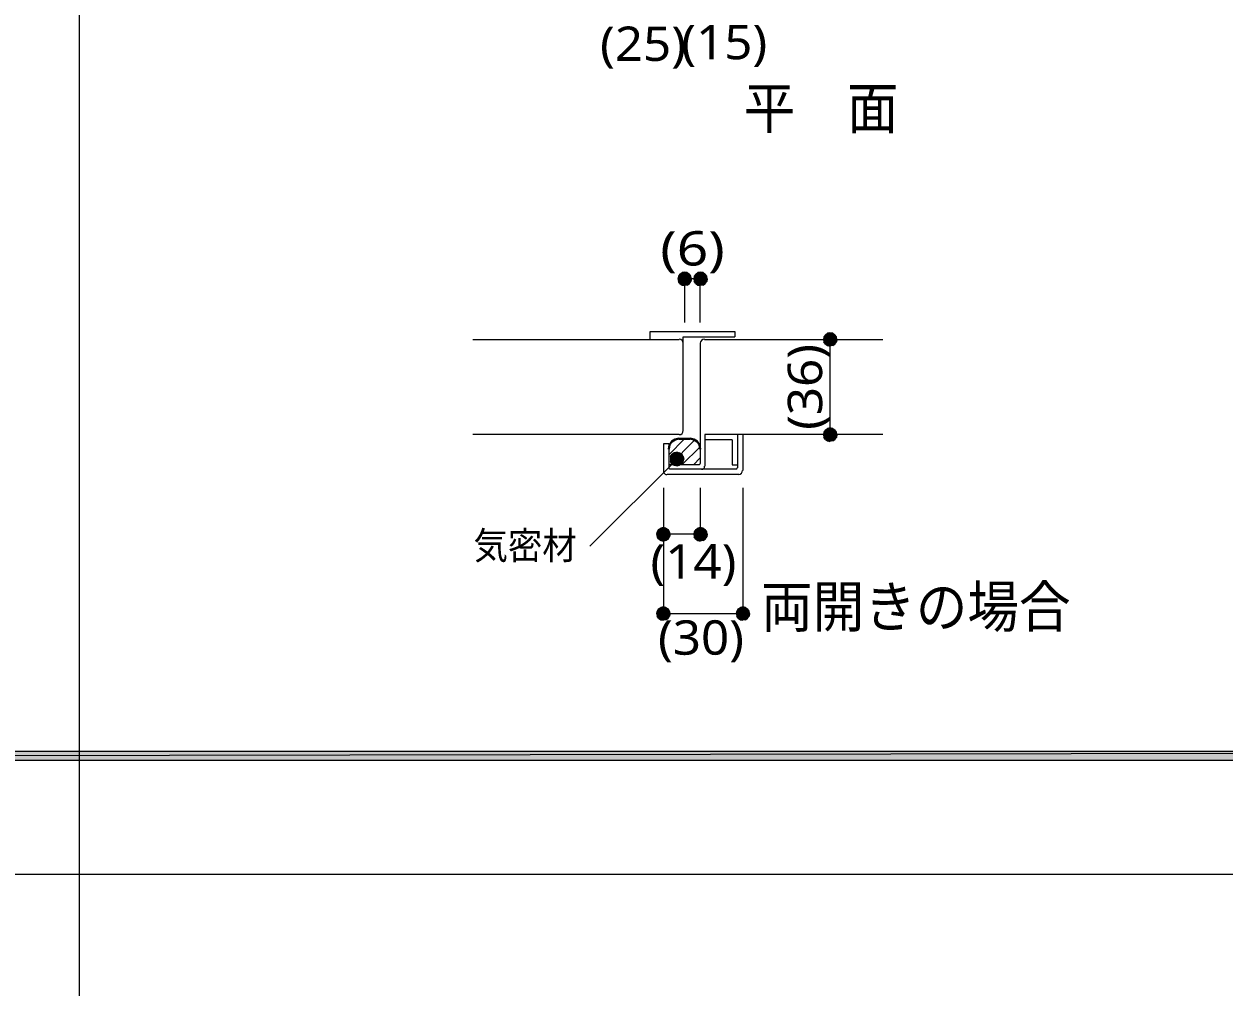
# Model space of a CAD drawing. Header units: millimetres. Extents: x 0 to 420, y 0 to 297.
# Drawn here: x 206 to 296.7, y 148.5 to 221.3 of the extents above; entities that cross this region are included whole.
import ezdxf
from ezdxf.enums import TextEntityAlignment as Align

# ---------------------------------------------------------------- set-up
doc = ezdxf.new("R2010")
doc.units = ezdxf.units.MM
doc.styles.add('kst32b', font='NotoSansJP-Variable.ttf')

msp = doc.modelspace()

# ---------------------------------------------------------------- hatches: boundary and pattern name
h = msp.add_hatch(color=7)
h.paths.add_polyline_path([(255.926, 202.523), (255.736, 202.501), (255.926, 202.036), (255.926, 202.523)])
h.paths.add_polyline_path([(255.736, 202.501), (255.926, 202.036), (255.566, 202.374), (255.736, 202.501)])
h.paths.add_polyline_path([(255.926, 202.036), (255.566, 202.374), (255.461, 202.226), (255.926, 202.036)])
h = msp.add_hatch(color=7)
h.paths.add_polyline_path([(256.392, 202.226), (256.286, 202.374), (255.926, 202.036), (256.392, 202.226)])
h.paths.add_polyline_path([(256.286, 202.374), (255.926, 202.036), (256.117, 202.501), (256.286, 202.374)])
h.paths.add_polyline_path([(255.926, 202.036), (256.117, 202.501), (255.926, 202.523), (255.926, 202.036)])
h = msp.add_hatch(color=7)
h.paths.add_polyline_path([(257.112, 202.523), (256.921, 202.501), (257.112, 202.036), (257.112, 202.523)])
h.paths.add_polyline_path([(256.921, 202.501), (257.112, 202.036), (256.773, 202.374), (256.921, 202.501)])
h.paths.add_polyline_path([(257.112, 202.036), (256.773, 202.374), (256.646, 202.226), (257.112, 202.036)])
h = msp.add_hatch(color=7)
h.paths.add_polyline_path([(257.598, 202.226), (257.471, 202.374), (257.112, 202.036), (257.598, 202.226)])
h.paths.add_polyline_path([(257.471, 202.374), (257.112, 202.036), (257.323, 202.501), (257.471, 202.374)])
h.paths.add_polyline_path([(257.112, 202.036), (257.323, 202.501), (257.112, 202.523), (257.112, 202.036)])
for points in [[(255.461, 202.226), (255.418, 202.036), (255.926, 202.036), (255.461, 202.226)], [(256.646, 202.226), (256.625, 202.036), (257.112, 202.036), (256.646, 202.226)], [(266.446, 197.633), (266.425, 197.443), (266.912, 197.443), (266.446, 197.633)], [(266.446, 190.437), (266.425, 190.246), (266.912, 190.246), (266.446, 190.437)], [(255.143, 187.939), (255.355, 187.896), (255.355, 188.404), (255.143, 187.939)], [(253.852, 182.901), (253.81, 182.711), (254.318, 182.711), (253.852, 182.901)], [(256.646, 182.901), (256.625, 182.711), (257.112, 182.711), (256.646, 182.901)], [(253.852, 176.911), (253.81, 176.721), (254.318, 176.721), (253.852, 176.911)], [(259.863, 176.911), (259.821, 176.721), (260.329, 176.721), (259.863, 176.911)]]:
    msp.add_hatch(color=7).paths.add_polyline_path(points)
h = msp.add_hatch(color=7)
h.paths.add_polyline_path([(255.418, 202.036), (255.461, 201.824), (255.926, 202.036), (255.418, 202.036)])
h.paths.add_polyline_path([(255.461, 201.824), (255.926, 202.036), (255.566, 201.676), (255.461, 201.824)])
h.paths.add_polyline_path([(255.926, 202.036), (255.566, 201.676), (255.736, 201.549), (255.926, 202.036)])
h = msp.add_hatch(color=7)
h.paths.add_polyline_path([(255.736, 201.549), (255.926, 201.528), (255.926, 202.036), (255.736, 201.549)])
h.paths.add_polyline_path([(255.926, 201.528), (255.926, 202.036), (256.117, 201.549), (255.926, 201.528)])
h.paths.add_polyline_path([(255.926, 202.036), (256.117, 201.549), (256.286, 201.676), (255.926, 202.036)])
h = msp.add_hatch(color=7)
h.paths.add_polyline_path([(256.286, 201.676), (256.392, 201.824), (255.926, 202.036), (256.286, 201.676)])
h.paths.add_polyline_path([(256.392, 201.824), (255.926, 202.036), (256.434, 202.036), (256.392, 201.824)])
h.paths.add_polyline_path([(255.926, 202.036), (256.434, 202.036), (256.392, 202.226), (255.926, 202.036)])
h = msp.add_hatch(color=7)
h.paths.add_polyline_path([(256.625, 202.036), (256.646, 201.824), (257.112, 202.036), (256.625, 202.036)])
h.paths.add_polyline_path([(256.646, 201.824), (257.112, 202.036), (256.773, 201.676), (256.646, 201.824)])
h.paths.add_polyline_path([(257.112, 202.036), (256.773, 201.676), (256.921, 201.549), (257.112, 202.036)])
h = msp.add_hatch(color=7)
h.paths.add_polyline_path([(256.921, 201.549), (257.112, 201.528), (257.112, 202.036), (256.921, 201.549)])
h.paths.add_polyline_path([(257.112, 201.528), (257.112, 202.036), (257.323, 201.549), (257.112, 201.528)])
h.paths.add_polyline_path([(257.112, 202.036), (257.323, 201.549), (257.471, 201.676), (257.112, 202.036)])
h = msp.add_hatch(color=7)
h.paths.add_polyline_path([(257.471, 201.676), (257.598, 201.824), (257.112, 202.036), (257.471, 201.676)])
h.paths.add_polyline_path([(257.598, 201.824), (257.112, 202.036), (257.62, 202.036), (257.598, 201.824)])
h.paths.add_polyline_path([(257.112, 202.036), (257.62, 202.036), (257.598, 202.226), (257.112, 202.036)])
h = msp.add_hatch(color=7)
h.paths.add_polyline_path([(266.912, 197.951), (266.721, 197.908), (266.912, 197.443), (266.912, 197.951)])
h.paths.add_polyline_path([(266.721, 197.908), (266.912, 197.443), (266.573, 197.803), (266.721, 197.908)])
h.paths.add_polyline_path([(266.912, 197.443), (266.573, 197.803), (266.446, 197.633), (266.912, 197.443)])
h = msp.add_hatch(color=7)
h.paths.add_polyline_path([(267.398, 197.633), (267.271, 197.803), (266.912, 197.443), (267.398, 197.633)])
h.paths.add_polyline_path([(267.271, 197.803), (266.912, 197.443), (267.123, 197.908), (267.271, 197.803)])
h.paths.add_polyline_path([(266.912, 197.443), (267.123, 197.908), (266.912, 197.951), (266.912, 197.443)])
h = msp.add_hatch(color=7)
h.paths.add_polyline_path([(266.425, 197.443), (266.446, 197.252), (266.912, 197.443), (266.425, 197.443)])
h.paths.add_polyline_path([(266.446, 197.252), (266.912, 197.443), (266.573, 197.083), (266.446, 197.252)])
h.paths.add_polyline_path([(266.912, 197.443), (266.573, 197.083), (266.721, 196.977), (266.912, 197.443)])
h = msp.add_hatch(color=7)
h.paths.add_polyline_path([(266.721, 196.977), (266.912, 196.935), (266.912, 197.443), (266.721, 196.977)])
h.paths.add_polyline_path([(266.912, 196.935), (266.912, 197.443), (267.123, 196.977), (266.912, 196.935)])
h.paths.add_polyline_path([(266.912, 197.443), (267.123, 196.977), (267.271, 197.083), (266.912, 197.443)])
h = msp.add_hatch(color=7)
h.paths.add_polyline_path([(267.271, 197.083), (267.398, 197.252), (266.912, 197.443), (267.271, 197.083)])
h.paths.add_polyline_path([(267.398, 197.252), (266.912, 197.443), (267.42, 197.443), (267.398, 197.252)])
h.paths.add_polyline_path([(266.912, 197.443), (267.42, 197.443), (267.398, 197.633), (266.912, 197.443)])
h = msp.add_hatch(color=7)
h.paths.add_polyline_path([(266.912, 190.754), (266.721, 190.712), (266.912, 190.246), (266.912, 190.754)])
h.paths.add_polyline_path([(266.721, 190.712), (266.912, 190.246), (266.573, 190.606), (266.721, 190.712)])
h.paths.add_polyline_path([(266.912, 190.246), (266.573, 190.606), (266.446, 190.437), (266.912, 190.246)])
h = msp.add_hatch(color=7)
h.paths.add_polyline_path([(267.398, 190.437), (267.271, 190.606), (266.912, 190.246), (267.398, 190.437)])
h.paths.add_polyline_path([(267.271, 190.606), (266.912, 190.246), (267.123, 190.712), (267.271, 190.606)])
h.paths.add_polyline_path([(266.912, 190.246), (267.123, 190.712), (266.912, 190.754), (266.912, 190.246)])
h = msp.add_hatch(color=7)
h.paths.add_polyline_path([(266.425, 190.246), (266.446, 190.034), (266.912, 190.246), (266.425, 190.246)])
h.paths.add_polyline_path([(266.446, 190.034), (266.912, 190.246), (266.573, 189.886), (266.446, 190.034)])
h.paths.add_polyline_path([(266.912, 190.246), (266.573, 189.886), (266.721, 189.78), (266.912, 190.246)])
h = msp.add_hatch(color=7)
h.paths.add_polyline_path([(266.721, 189.78), (266.912, 189.738), (266.912, 190.246), (266.721, 189.78)])
h.paths.add_polyline_path([(266.912, 189.738), (266.912, 190.246), (267.123, 189.78), (266.912, 189.738)])
h.paths.add_polyline_path([(266.912, 190.246), (267.123, 189.78), (267.271, 189.886), (266.912, 190.246)])
h = msp.add_hatch(color=7)
h.paths.add_polyline_path([(267.271, 189.886), (267.398, 190.034), (266.912, 190.246), (267.271, 189.886)])
h.paths.add_polyline_path([(267.398, 190.034), (266.912, 190.246), (267.42, 190.246), (267.398, 190.034)])
h.paths.add_polyline_path([(266.912, 190.246), (267.42, 190.246), (267.398, 190.437), (266.912, 190.246)])
h = msp.add_hatch(color=7)
h.paths.add_polyline_path([(255.143, 188.87), (254.995, 188.764), (255.355, 188.404), (255.143, 188.87)])
h.paths.add_polyline_path([(254.995, 188.764), (255.355, 188.404), (254.868, 188.595), (254.995, 188.764)])
h.paths.add_polyline_path([(255.355, 188.404), (254.868, 188.595), (254.847, 188.404), (255.355, 188.404)])
h = msp.add_hatch(color=7)
h.paths.add_polyline_path([(255.714, 188.764), (255.545, 188.87), (255.355, 188.404), (255.714, 188.764)])
h.paths.add_polyline_path([(255.545, 188.87), (255.355, 188.404), (255.355, 188.912), (255.545, 188.87)])
h.paths.add_polyline_path([(255.355, 188.404), (255.355, 188.912), (255.143, 188.87), (255.355, 188.404)])
h = msp.add_hatch(color=7)
h.paths.add_polyline_path([(255.82, 188.214), (255.863, 188.404), (255.355, 188.404), (255.82, 188.214)])
h.paths.add_polyline_path([(255.863, 188.404), (255.355, 188.404), (255.82, 188.595), (255.863, 188.404)])
h.paths.add_polyline_path([(255.355, 188.404), (255.82, 188.595), (255.714, 188.764), (255.355, 188.404)])
h = msp.add_hatch(color=7)
h.paths.add_polyline_path([(254.847, 188.404), (254.868, 188.214), (255.355, 188.404), (254.847, 188.404)])
h.paths.add_polyline_path([(254.868, 188.214), (255.355, 188.404), (254.995, 188.045), (254.868, 188.214)])
h.paths.add_polyline_path([(255.355, 188.404), (254.995, 188.045), (255.143, 187.939), (255.355, 188.404)])
h = msp.add_hatch(color=7)
h.paths.add_polyline_path([(255.355, 187.896), (255.545, 187.939), (255.355, 188.404), (255.355, 187.896)])
h.paths.add_polyline_path([(255.545, 187.939), (255.355, 188.404), (255.714, 188.045), (255.545, 187.939)])
h.paths.add_polyline_path([(255.355, 188.404), (255.714, 188.045), (255.82, 188.214), (255.355, 188.404)])
h = msp.add_hatch(color=7)
h.paths.add_polyline_path([(253.81, 182.711), (253.852, 182.52), (254.318, 182.711), (253.81, 182.711)])
h.paths.add_polyline_path([(253.852, 182.52), (254.318, 182.711), (253.958, 182.351), (253.852, 182.52)])
h.paths.add_polyline_path([(254.318, 182.711), (253.958, 182.351), (254.127, 182.245), (254.318, 182.711)])
h = msp.add_hatch(color=7)
h.paths.add_polyline_path([(254.318, 183.219), (254.127, 183.176), (254.318, 182.711), (254.318, 183.219)])
h.paths.add_polyline_path([(254.127, 183.176), (254.318, 182.711), (253.958, 183.071), (254.127, 183.176)])
h.paths.add_polyline_path([(254.318, 182.711), (253.958, 183.071), (253.852, 182.901), (254.318, 182.711)])
h = msp.add_hatch(color=7)
h.paths.add_polyline_path([(254.127, 182.245), (254.318, 182.203), (254.318, 182.711), (254.127, 182.245)])
h.paths.add_polyline_path([(254.318, 182.203), (254.318, 182.711), (254.508, 182.245), (254.318, 182.203)])
h.paths.add_polyline_path([(254.318, 182.711), (254.508, 182.245), (254.677, 182.351), (254.318, 182.711)])
h = msp.add_hatch(color=7)
h.paths.add_polyline_path([(254.783, 182.901), (254.677, 183.071), (254.318, 182.711), (254.783, 182.901)])
h.paths.add_polyline_path([(254.677, 183.071), (254.318, 182.711), (254.508, 183.176), (254.677, 183.071)])
h.paths.add_polyline_path([(254.318, 182.711), (254.508, 183.176), (254.318, 183.219), (254.318, 182.711)])
h = msp.add_hatch(color=7)
h.paths.add_polyline_path([(254.677, 182.351), (254.783, 182.52), (254.318, 182.711), (254.677, 182.351)])
h.paths.add_polyline_path([(254.783, 182.52), (254.318, 182.711), (254.825, 182.711), (254.783, 182.52)])
h.paths.add_polyline_path([(254.318, 182.711), (254.825, 182.711), (254.783, 182.901), (254.318, 182.711)])
h = msp.add_hatch(color=7)
h.paths.add_polyline_path([(256.625, 182.711), (256.646, 182.52), (257.112, 182.711), (256.625, 182.711)])
h.paths.add_polyline_path([(256.646, 182.52), (257.112, 182.711), (256.773, 182.351), (256.646, 182.52)])
h.paths.add_polyline_path([(257.112, 182.711), (256.773, 182.351), (256.921, 182.245), (257.112, 182.711)])
h = msp.add_hatch(color=7)
h.paths.add_polyline_path([(257.112, 183.219), (256.921, 183.176), (257.112, 182.711), (257.112, 183.219)])
h.paths.add_polyline_path([(256.921, 183.176), (257.112, 182.711), (256.773, 183.071), (256.921, 183.176)])
h.paths.add_polyline_path([(257.112, 182.711), (256.773, 183.071), (256.646, 182.901), (257.112, 182.711)])
h = msp.add_hatch(color=7)
h.paths.add_polyline_path([(256.921, 182.245), (257.112, 182.203), (257.112, 182.711), (256.921, 182.245)])
h.paths.add_polyline_path([(257.112, 182.203), (257.112, 182.711), (257.323, 182.245), (257.112, 182.203)])
h.paths.add_polyline_path([(257.112, 182.711), (257.323, 182.245), (257.471, 182.351), (257.112, 182.711)])
h = msp.add_hatch(color=7)
h.paths.add_polyline_path([(257.598, 182.901), (257.471, 183.071), (257.112, 182.711), (257.598, 182.901)])
h.paths.add_polyline_path([(257.471, 183.071), (257.112, 182.711), (257.323, 183.176), (257.471, 183.071)])
h.paths.add_polyline_path([(257.112, 182.711), (257.323, 183.176), (257.112, 183.219), (257.112, 182.711)])
h = msp.add_hatch(color=7)
h.paths.add_polyline_path([(257.471, 182.351), (257.598, 182.52), (257.112, 182.711), (257.471, 182.351)])
h.paths.add_polyline_path([(257.598, 182.52), (257.112, 182.711), (257.62, 182.711), (257.598, 182.52)])
h.paths.add_polyline_path([(257.112, 182.711), (257.62, 182.711), (257.598, 182.901), (257.112, 182.711)])
h = msp.add_hatch(color=7)
h.paths.add_polyline_path([(254.318, 177.228), (254.127, 177.186), (254.318, 176.721), (254.318, 177.228)])
h.paths.add_polyline_path([(254.127, 177.186), (254.318, 176.721), (253.958, 177.08), (254.127, 177.186)])
h.paths.add_polyline_path([(254.318, 176.721), (253.958, 177.08), (253.852, 176.911), (254.318, 176.721)])
h = msp.add_hatch(color=7)
h.paths.add_polyline_path([(254.783, 176.911), (254.677, 177.08), (254.318, 176.721), (254.783, 176.911)])
h.paths.add_polyline_path([(254.677, 177.08), (254.318, 176.721), (254.508, 177.186), (254.677, 177.08)])
h.paths.add_polyline_path([(254.318, 176.721), (254.508, 177.186), (254.318, 177.228), (254.318, 176.721)])
h = msp.add_hatch(color=7)
h.paths.add_polyline_path([(254.677, 176.361), (254.783, 176.53), (254.318, 176.721), (254.677, 176.361)])
h.paths.add_polyline_path([(254.783, 176.53), (254.318, 176.721), (254.825, 176.721), (254.783, 176.53)])
h.paths.add_polyline_path([(254.318, 176.721), (254.825, 176.721), (254.783, 176.911), (254.318, 176.721)])
h = msp.add_hatch(color=7)
h.paths.add_polyline_path([(260.329, 177.228), (260.138, 177.186), (260.329, 176.721), (260.329, 177.228)])
h.paths.add_polyline_path([(260.138, 177.186), (260.329, 176.721), (259.969, 177.08), (260.138, 177.186)])
h.paths.add_polyline_path([(260.329, 176.721), (259.969, 177.08), (259.863, 176.911), (260.329, 176.721)])
h = msp.add_hatch(color=7)
h.paths.add_polyline_path([(260.795, 176.911), (260.689, 177.08), (260.329, 176.721), (260.795, 176.911)])
h.paths.add_polyline_path([(260.689, 177.08), (260.329, 176.721), (260.519, 177.186), (260.689, 177.08)])
h.paths.add_polyline_path([(260.329, 176.721), (260.519, 177.186), (260.329, 177.228), (260.329, 176.721)])
h = msp.add_hatch(color=7)
h.paths.add_polyline_path([(260.689, 176.361), (260.795, 176.53), (260.329, 176.721), (260.689, 176.361)])
h.paths.add_polyline_path([(260.795, 176.53), (260.329, 176.721), (260.837, 176.721), (260.795, 176.53)])
h.paths.add_polyline_path([(260.329, 176.721), (260.837, 176.721), (260.795, 176.911), (260.329, 176.721)])
h = msp.add_hatch(color=7)
h.paths.add_polyline_path([(253.81, 176.721), (253.852, 176.53), (254.318, 176.721), (253.81, 176.721)])
h.paths.add_polyline_path([(253.852, 176.53), (254.318, 176.721), (253.958, 176.361), (253.852, 176.53)])
h.paths.add_polyline_path([(254.318, 176.721), (253.958, 176.361), (254.127, 176.255), (254.318, 176.721)])
h = msp.add_hatch(color=7)
h.paths.add_polyline_path([(254.127, 176.255), (254.318, 176.212), (254.318, 176.721), (254.127, 176.255)])
h.paths.add_polyline_path([(254.318, 176.212), (254.318, 176.721), (254.508, 176.255), (254.318, 176.212)])
h.paths.add_polyline_path([(254.318, 176.721), (254.508, 176.255), (254.677, 176.361), (254.318, 176.721)])
h = msp.add_hatch(color=7)
h.paths.add_polyline_path([(259.821, 176.721), (259.863, 176.53), (260.329, 176.721), (259.821, 176.721)])
h.paths.add_polyline_path([(259.863, 176.53), (260.329, 176.721), (259.969, 176.361), (259.863, 176.53)])
h.paths.add_polyline_path([(260.329, 176.721), (259.969, 176.361), (260.138, 176.255), (260.329, 176.721)])
h = msp.add_hatch(color=7)
h.paths.add_polyline_path([(260.138, 176.255), (260.329, 176.212), (260.329, 176.721), (260.138, 176.255)])
h.paths.add_polyline_path([(260.329, 176.212), (260.329, 176.721), (260.519, 176.255), (260.329, 176.212)])
h.paths.add_polyline_path([(260.329, 176.721), (260.519, 176.255), (260.689, 176.361), (260.329, 176.721)])
h = msp.add_hatch(color=7)
h.paths.add_polyline_path([(394.166, 165.629), (394.166, 166.328), (26.183, 165.629), (394.166, 165.629)])
h.paths.add_polyline_path([(394.166, 166.328), (26.183, 165.629), (26.183, 166.328), (394.166, 166.328)])

# ---------------------------------------------------------------- linework, layer by layer
at = {"lineweight": 13}
for points in [[(210.164, 285.983), (210.164, 45.995)], [(257.112, 198.734), (257.112, 202.036), (255.926, 202.036), (255.926, 198.734)], [(253.323, 197.443), (253.323, 198.035), (259.715, 198.035)], [(259.715, 198.035), (259.715, 197.633)], [(239.924, 197.443), (255.524, 197.443)], [(255.82, 197.157), (255.796, 197.276), (255.73, 197.374), (255.633, 197.44), (255.513, 197.464)], [(255.82, 197.633), (259.715, 197.633)], [(255.82, 190.542), (255.82, 197.633)], [(257.418, 197.464), (257.299, 197.44), (257.201, 197.374), (257.136, 197.276), (257.112, 197.157)], [(257.112, 197.146), (257.112, 188.066)], [(257.429, 197.443), (270.912, 197.443)], [(266.912, 197.443), (266.912, 190.246)], [(255.513, 190.246), (255.633, 190.27), (255.73, 190.336), (255.796, 190.433), (255.82, 190.553)], [(255.524, 190.246), (239.924, 190.246)], [(254.72, 188.722), (255.926, 189.929)], [(254.825, 187.96), (256.709, 189.844)], [(270.912, 190.246), (257.45, 190.246)], [(257.45, 190.246), (257.45, 187.854)], [(259.525, 189.844), (257.45, 189.844)], [(259.525, 189.844), (259.525, 187.96), (259.927, 187.96)], [(259.927, 190.246), (259.927, 187.727)], [(260.329, 190.246), (260.329, 187.537)], [(254.72, 189.547), (254.318, 189.547), (254.318, 187.452)], [(254.72, 189.547), (254.72, 187.727)], [(255.714, 187.96), (257.09, 189.336)], [(255.355, 188.404), (248.751, 181.822)], [(257.027, 187.96), (254.72, 187.96)], [(256.604, 187.96), (257.112, 188.489)], [(257.016, 187.981), (257.053, 187.989), (257.084, 188.009), (257.104, 188.039), (257.112, 188.076)], [(257.206, 187.648), (257.252, 187.643), (257.297, 187.649), (257.339, 187.667), (257.376, 187.695), (257.405, 187.732), (257.422, 187.774), (257.429, 187.82), (257.424, 187.866)], [(254.318, 187.47), (254.327, 187.417), (254.347, 187.368), (254.377, 187.324), (254.417, 187.287), (254.464, 187.261), (254.515, 187.245), (254.568, 187.24), (254.621, 187.248)], [(260.011, 187.24), (254.614, 187.24)], [(254.72, 187.738), (254.727, 187.701), (254.748, 187.67), (254.778, 187.65), (254.815, 187.642)], [(259.821, 187.642), (254.825, 187.642)], [(259.81, 187.642), (259.847, 187.65), (259.878, 187.67), (259.898, 187.701), (259.905, 187.738)], [(260.001, 187.24), (260.12, 187.264), (260.218, 187.33), (260.284, 187.428), (260.308, 187.547)], [(254.318, 186.224), (254.318, 176.721)], [(257.112, 186.224), (257.112, 182.711), (254.318, 182.711)], [(260.329, 186.224), (260.329, 176.721)], [(254.318, 176.721), (260.329, 176.721)], [(394.166, 156.993), (26.183, 156.993)]]:
    msp.add_lwpolyline(points, dxfattribs=at)
at = {"lineweight": 0}
for points in [[(255.926, 202.036), (255.566, 202.374), (255.461, 202.226)], [(255.736, 202.501), (255.926, 202.036), (255.566, 202.374)], [(255.926, 202.523), (255.736, 202.501), (255.926, 202.036)], [(255.926, 202.036), (256.117, 202.501), (255.926, 202.523)], [(256.286, 202.374), (255.926, 202.036), (256.117, 202.501)], [(256.392, 202.226), (256.286, 202.374), (255.926, 202.036)], [(257.112, 202.036), (256.773, 202.374), (256.646, 202.226)], [(256.921, 202.501), (257.112, 202.036), (256.773, 202.374)], [(257.112, 202.523), (256.921, 202.501), (257.112, 202.036)], [(257.112, 202.036), (257.323, 202.501), (257.112, 202.523)], [(257.471, 202.374), (257.112, 202.036), (257.323, 202.501)], [(257.598, 202.226), (257.471, 202.374), (257.112, 202.036)], [(255.461, 202.226), (255.418, 202.036), (255.926, 202.036)], [(255.418, 202.036), (255.461, 201.824), (255.926, 202.036)], [(255.461, 201.824), (255.926, 202.036), (255.566, 201.676)], [(255.926, 202.036), (255.566, 201.676), (255.736, 201.549)], [(255.736, 201.549), (255.926, 201.528), (255.926, 202.036)], [(255.926, 202.036), (256.434, 202.036), (256.392, 202.226)], [(255.926, 201.528), (255.926, 202.036), (256.117, 201.549)], [(255.926, 202.036), (256.117, 201.549), (256.286, 201.676)], [(256.286, 201.676), (256.392, 201.824), (255.926, 202.036)], [(256.392, 201.824), (255.926, 202.036), (256.434, 202.036)], [(256.646, 202.226), (256.625, 202.036), (257.112, 202.036)], [(256.625, 202.036), (256.646, 201.824), (257.112, 202.036)], [(256.646, 201.824), (257.112, 202.036), (256.773, 201.676)], [(257.112, 202.036), (256.773, 201.676), (256.921, 201.549)], [(256.921, 201.549), (257.112, 201.528), (257.112, 202.036)], [(257.112, 202.036), (257.62, 202.036), (257.598, 202.226)], [(257.112, 201.528), (257.112, 202.036), (257.323, 201.549)], [(257.112, 202.036), (257.323, 201.549), (257.471, 201.676)], [(257.471, 201.676), (257.598, 201.824), (257.112, 202.036)], [(257.598, 201.824), (257.112, 202.036), (257.62, 202.036)], [(266.912, 197.443), (266.573, 197.803), (266.446, 197.633)], [(266.721, 197.908), (266.912, 197.443), (266.573, 197.803)], [(266.912, 197.951), (266.721, 197.908), (266.912, 197.443)], [(266.912, 197.443), (267.123, 197.908), (266.912, 197.951)], [(267.271, 197.803), (266.912, 197.443), (267.123, 197.908)], [(267.398, 197.633), (267.271, 197.803), (266.912, 197.443)], [(266.446, 197.633), (266.425, 197.443), (266.912, 197.443)], [(266.425, 197.443), (266.446, 197.252), (266.912, 197.443)], [(266.446, 197.252), (266.912, 197.443), (266.573, 197.083)], [(266.912, 197.443), (266.573, 197.083), (266.721, 196.977)], [(266.721, 196.977), (266.912, 196.935), (266.912, 197.443)], [(266.912, 197.443), (267.42, 197.443), (267.398, 197.633)], [(266.912, 196.935), (266.912, 197.443), (267.123, 196.977)], [(266.912, 197.443), (267.123, 196.977), (267.271, 197.083)], [(267.271, 197.083), (267.398, 197.252), (266.912, 197.443)], [(267.398, 197.252), (266.912, 197.443), (267.42, 197.443)], [(266.912, 190.246), (266.573, 190.606), (266.446, 190.437)], [(266.721, 190.712), (266.912, 190.246), (266.573, 190.606)], [(266.912, 190.754), (266.721, 190.712), (266.912, 190.246)], [(266.912, 190.246), (267.123, 190.712), (266.912, 190.754)], [(267.271, 190.606), (266.912, 190.246), (267.123, 190.712)], [(267.398, 190.437), (267.271, 190.606), (266.912, 190.246)], [(266.446, 190.437), (266.425, 190.246), (266.912, 190.246)], [(266.425, 190.246), (266.446, 190.034), (266.912, 190.246)], [(266.446, 190.034), (266.912, 190.246), (266.573, 189.886)], [(266.912, 190.246), (266.573, 189.886), (266.721, 189.78)], [(266.721, 189.78), (266.912, 189.738), (266.912, 190.246)], [(266.912, 190.246), (267.42, 190.246), (267.398, 190.437)], [(266.912, 189.738), (266.912, 190.246), (267.123, 189.78)], [(266.912, 190.246), (267.123, 189.78), (267.271, 189.886)], [(267.271, 189.886), (267.398, 190.034), (266.912, 190.246)], [(267.398, 190.034), (266.912, 190.246), (267.42, 190.246)], [(254.995, 188.764), (255.355, 188.404), (254.868, 188.595)], [(255.143, 188.87), (254.995, 188.764), (255.355, 188.404)], [(255.355, 188.404), (255.355, 188.912), (255.143, 188.87)], [(255.545, 188.87), (255.355, 188.404), (255.355, 188.912)], [(255.714, 188.764), (255.545, 188.87), (255.355, 188.404)], [(255.355, 188.404), (255.82, 188.595), (255.714, 188.764)], [(255.355, 188.404), (254.868, 188.595), (254.847, 188.404)], [(254.847, 188.404), (254.868, 188.214), (255.355, 188.404)], [(254.868, 188.214), (255.355, 188.404), (254.995, 188.045)], [(255.355, 188.404), (254.995, 188.045), (255.143, 187.939)], [(255.143, 187.939), (255.355, 187.896), (255.355, 188.404)], [(255.863, 188.404), (255.355, 188.404), (255.82, 188.595)], [(255.355, 187.896), (255.545, 187.939), (255.355, 188.404)], [(255.545, 187.939), (255.355, 188.404), (255.714, 188.045)], [(255.355, 188.404), (255.714, 188.045), (255.82, 188.214)], [(255.82, 188.214), (255.863, 188.404), (255.355, 188.404)], [(253.852, 182.901), (253.81, 182.711), (254.318, 182.711)], [(253.81, 182.711), (253.852, 182.52), (254.318, 182.711)], [(254.318, 182.711), (253.958, 183.071), (253.852, 182.901)], [(253.852, 182.52), (254.318, 182.711), (253.958, 182.351)], [(254.127, 183.176), (254.318, 182.711), (253.958, 183.071)], [(254.318, 182.711), (253.958, 182.351), (254.127, 182.245)], [(254.318, 183.219), (254.127, 183.176), (254.318, 182.711)], [(254.127, 182.245), (254.318, 182.203), (254.318, 182.711)], [(254.318, 182.711), (254.508, 183.176), (254.318, 183.219)], [(254.677, 183.071), (254.318, 182.711), (254.508, 183.176)], [(254.783, 182.901), (254.677, 183.071), (254.318, 182.711)], [(254.318, 182.711), (254.825, 182.711), (254.783, 182.901)], [(254.318, 182.203), (254.318, 182.711), (254.508, 182.245)], [(254.318, 182.711), (254.508, 182.245), (254.677, 182.351)], [(254.677, 182.351), (254.783, 182.52), (254.318, 182.711)], [(254.783, 182.52), (254.318, 182.711), (254.825, 182.711)], [(256.646, 182.901), (256.625, 182.711), (257.112, 182.711)], [(256.625, 182.711), (256.646, 182.52), (257.112, 182.711)], [(257.112, 182.711), (256.773, 183.071), (256.646, 182.901)], [(256.646, 182.52), (257.112, 182.711), (256.773, 182.351)], [(256.921, 183.176), (257.112, 182.711), (256.773, 183.071)], [(257.112, 182.711), (256.773, 182.351), (256.921, 182.245)], [(257.112, 183.219), (256.921, 183.176), (257.112, 182.711)], [(256.921, 182.245), (257.112, 182.203), (257.112, 182.711)], [(257.112, 182.711), (257.323, 183.176), (257.112, 183.219)], [(257.471, 183.071), (257.112, 182.711), (257.323, 183.176)], [(257.598, 182.901), (257.471, 183.071), (257.112, 182.711)], [(257.112, 182.711), (257.62, 182.711), (257.598, 182.901)], [(257.112, 182.203), (257.112, 182.711), (257.323, 182.245)], [(257.112, 182.711), (257.323, 182.245), (257.471, 182.351)], [(257.471, 182.351), (257.598, 182.52), (257.112, 182.711)], [(257.598, 182.52), (257.112, 182.711), (257.62, 182.711)], [(253.852, 176.911), (253.81, 176.721), (254.318, 176.721)], [(254.318, 176.721), (253.958, 177.08), (253.852, 176.911)], [(254.127, 177.186), (254.318, 176.721), (253.958, 177.08)], [(254.318, 177.228), (254.127, 177.186), (254.318, 176.721)], [(254.318, 176.721), (254.508, 177.186), (254.318, 177.228)], [(254.677, 177.08), (254.318, 176.721), (254.508, 177.186)], [(254.783, 176.911), (254.677, 177.08), (254.318, 176.721)], [(254.318, 176.721), (254.825, 176.721), (254.783, 176.911)], [(259.863, 176.911), (259.821, 176.721), (260.329, 176.721)], [(260.329, 176.721), (259.969, 177.08), (259.863, 176.911)], [(260.138, 177.186), (260.329, 176.721), (259.969, 177.08)], [(260.329, 177.228), (260.138, 177.186), (260.329, 176.721)], [(260.329, 176.721), (260.519, 177.186), (260.329, 177.228)], [(260.689, 177.08), (260.329, 176.721), (260.519, 177.186)], [(260.795, 176.911), (260.689, 177.08), (260.329, 176.721)], [(260.329, 176.721), (260.837, 176.721), (260.795, 176.911)], [(253.81, 176.721), (253.852, 176.53), (254.318, 176.721)], [(253.852, 176.53), (254.318, 176.721), (253.958, 176.361)], [(254.318, 176.721), (253.958, 176.361), (254.127, 176.255)], [(254.127, 176.255), (254.318, 176.212), (254.318, 176.721)], [(254.318, 176.212), (254.318, 176.721), (254.508, 176.255)], [(254.318, 176.721), (254.508, 176.255), (254.677, 176.361)], [(254.677, 176.361), (254.783, 176.53), (254.318, 176.721)], [(254.783, 176.53), (254.318, 176.721), (254.825, 176.721)], [(259.821, 176.721), (259.863, 176.53), (260.329, 176.721)], [(259.863, 176.53), (260.329, 176.721), (259.969, 176.361)], [(260.329, 176.721), (259.969, 176.361), (260.138, 176.255)], [(260.138, 176.255), (260.329, 176.212), (260.329, 176.721)], [(260.329, 176.212), (260.329, 176.721), (260.519, 176.255)], [(260.329, 176.721), (260.519, 176.255), (260.689, 176.361)], [(260.689, 176.361), (260.795, 176.53), (260.329, 176.721)], [(260.795, 176.53), (260.329, 176.721), (260.837, 176.721)], [(394.166, 165.629), (394.166, 166.328), (26.183, 165.629)], [(394.166, 166.328), (26.183, 165.629), (26.183, 166.328)]]:
    msp.add_lwpolyline(points, close=True, dxfattribs=at)
at = {"lineweight": 30}
for points in [[(255.513, 189.95), (255.204, 189.887), (254.952, 189.717), (254.782, 189.465), (254.72, 189.156)], [(255.524, 189.929), (256.328, 189.929)], [(257.112, 189.156), (257.049, 189.465), (256.879, 189.717), (256.627, 189.887), (256.318, 189.95)]]:
    msp.add_lwpolyline(points, dxfattribs=at)

# ---------------------------------------------------------------- texts
at = {"style": 'kst32b'}
for s, height, p, p2 in [('(25)', 2.5989, (249.534, 218.504), (256.031, 218.504)), ('(15)', 2.5989, (255.672, 218.63), (262.169, 218.63)), ('平\u3000面', 3.1187, (260.392, 213.381), (272.087, 213.381)), ('(6)', 2.5989, (254.085, 203.031), (258.958, 203.031)), ('(36)', 2.5989, (266.319, 190.606), (266.319, 197.103)), ('気密材', 2.0791, (239.966, 180.827), (247.763, 180.827)), ('(14)', 2.5989, (253.344, 179.366), (259.841, 179.366)), ('両開きの場合', 3.1187, (261.705, 175.683), (285.095, 175.683)), ('(30)', 2.5989, (253.915, 173.609), (260.413, 173.609))]:
    msp.add_text(s, height=height, dxfattribs=at).set_placement(p, p2, align=Align.FIT)

doc.saveas('drawing.dxf')
